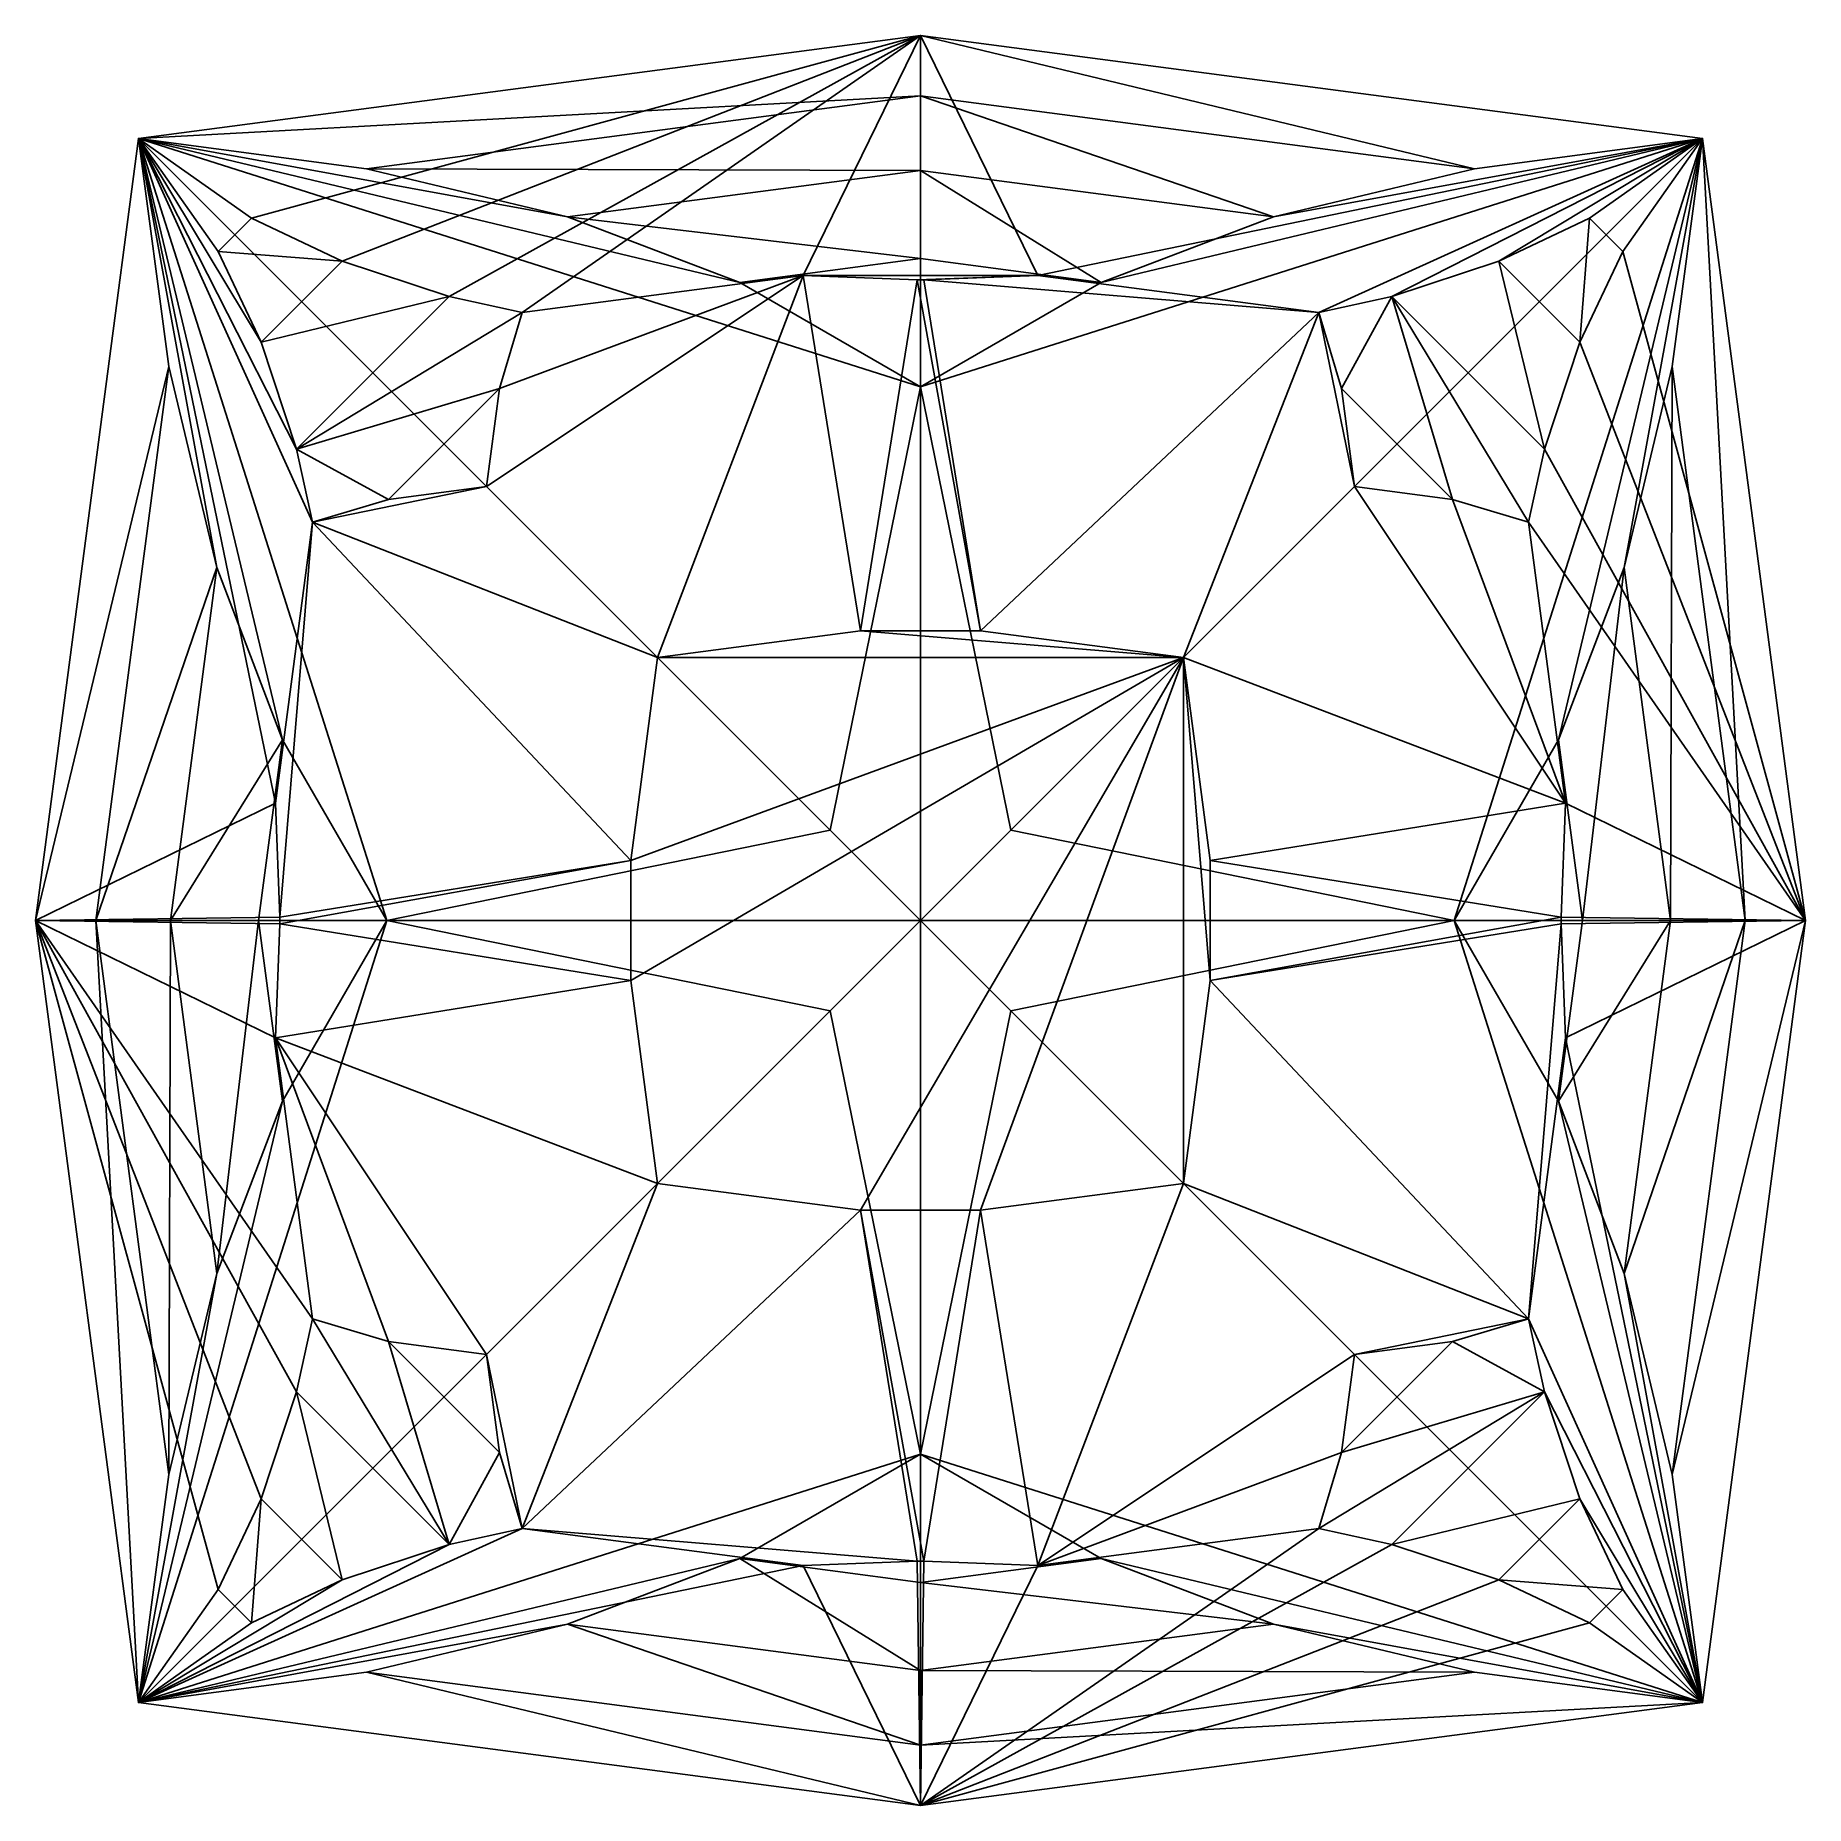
# Model space of a CAD drawing. Extents: x -0.64 to 0.64, y -0.64 to 0.64.
import ezdxf

# ---------------------------------------------------------------- set-up
doc = ezdxf.new("R2010")
doc.units = 0
doc.layers.add('GEM', color=15, linetype='CONTINUOUS')

msp = doc.modelspace()

# ---------------------------------------------------------------- linework, layer by layer
at = {"layer": 'GEM', "color": 0}
for points in [[(-0.563197, 0.563197, -0.090314), (-0.563197, 0.563197, -0.06482), (0, 0.637343, -0.06482)], [(-0.563197, 0.563197, -0.090314), (0, 0.637343, -0.06482), (0, 0.637343, -0.090314)], [(-0.563197, 0.563197, -0.090314), (0, 0.637343, -0.090314), (0, 0.593852, -0.208783)], [(0, 0.637343, -0.06482), (-0.563197, 0.563197, -0.06482), (-0.4817, 0.505735, 0.05228)], [(0, 0.637343, -0.06482), (-0.4817, 0.505735, 0.05228), (-0.416441, 0.474658, 0.120399)], [(0, 0.637343, -0.06482), (-0.416441, 0.474658, 0.120399), (-0.339294, 0.449449, 0.18113)], [(0, 0.637343, -0.06482), (-0.339294, 0.449449, 0.18113), (-0.286811, 0.437895, 0.212836)], [(0, 0.637343, -0.06482), (-0.286811, 0.437895, 0.212836), (-0.084415, 0.464541, 0.212836)], [(0.084415, 0.464541, 0.212836), (0, 0.637343, -0.06482), (-0.084415, 0.464541, 0.212836)], [(0, 0.637343, -0.090314), (0, 0.637343, -0.06482), (0.563197, 0.563197, -0.06482)], [(0, 0.637343, -0.090314), (0.563197, 0.563197, -0.06482), (0.563197, 0.563197, -0.090314)], [(0, 0.637343, -0.090314), (0.563197, 0.563197, -0.090314), (0.398999, 0.541323, -0.208783)], [(0, 0.637343, -0.090314), (0.398999, 0.541323, -0.208783), (0, 0.593852, -0.208783)], [(0.563197, 0.563197, -0.06482), (0, 0.637343, -0.06482), (0.084415, 0.464541, 0.212836)], [(-0.563197, 0.563197, -0.090314), (0, 0.593852, -0.208783), (-0.398999, 0.541323, -0.208783)], [(-0.398999, 0.541323, -0.208783), (0, 0.593852, -0.208783), (0, 0.540143, -0.322977)], [(0, 0.593852, -0.208783), (0.398999, 0.541323, -0.208783), (0.2543, 0.506664, -0.322977)], [(0, 0.593852, -0.208783), (0.2543, 0.506664, -0.322977), (0, 0.540143, -0.322977)], [(-0.563197, 0.563197, -0.06482), (-0.563197, 0.563197, -0.090314), (-0.637343, 0, -0.090314)], [(-0.563197, 0.563197, -0.06482), (-0.637343, 0, -0.090314), (-0.637343, 0, -0.06482)], [(-0.637343, 0, -0.090314), (-0.563197, 0.563197, -0.090314), (-0.541323, 0.398999, -0.208783)], [(-0.563197, 0.563197, -0.06482), (-0.637343, 0, -0.06482), (-0.464541, 0.084415, 0.212836)], [(-0.563197, 0.563197, -0.090314), (-0.398999, 0.541323, -0.208783), (-0.2543, 0.506664, -0.322977)], [(-0.563197, 0.563197, -0.090314), (-0.2543, 0.506664, -0.322977), (-0.130183, 0.4595, -0.432028)], [(-0.563197, 0.563197, -0.090314), (-0.130183, 0.4595, -0.432028), (0, 0.384276, -0.562806)], [(-0.563197, 0.563197, -0.090314), (0, 0.384276, -0.562806), (-0.065117, 0.065117, -0.724551)], [(-0.563197, 0.563197, -0.090314), (-0.065117, 0.065117, -0.724551), (-0.384276, 0, -0.562806)], [(-0.563197, 0.563197, -0.090314), (-0.384276, 0, -0.562806), (-0.4595, 0.130183, -0.432028)], [(-0.563197, 0.563197, -0.090314), (-0.4595, 0.130183, -0.432028), (-0.506664, 0.2543, -0.322977)], [(-0.563197, 0.563197, -0.090314), (-0.506664, 0.2543, -0.322977), (-0.541323, 0.398999, -0.208783)], [(-0.563197, 0.563197, -0.06482), (-0.464541, 0.084415, 0.212836), (-0.437895, 0.286811, 0.212836)], [(-0.563197, 0.563197, -0.06482), (-0.437895, 0.286811, 0.212836), (-0.449449, 0.339294, 0.18113)], [(-0.563197, 0.563197, -0.06482), (-0.449449, 0.339294, 0.18113), (-0.474658, 0.416441, 0.120399)], [(-0.563197, 0.563197, -0.06482), (-0.474658, 0.416441, 0.120399), (-0.505735, 0.4817, 0.05228)], [(-0.563197, 0.563197, -0.06482), (-0.505735, 0.4817, 0.05228), (-0.4817, 0.505735, 0.05228)], [(0.563197, 0.563197, -0.090314), (0.065117, 0.065117, -0.724551), (0, 0.384276, -0.562806)], [(0.563197, 0.563197, -0.090314), (0, 0.384276, -0.562806), (0.130183, 0.4595, -0.432028)], [(0.563197, 0.563197, -0.090314), (0.384276, 0, -0.562806), (0.065117, 0.065117, -0.724551)], [(0.563197, 0.563197, -0.06482), (0.084415, 0.464541, 0.212836), (0.286811, 0.437895, 0.212836)], [(0.563197, 0.563197, -0.090314), (0.130183, 0.4595, -0.432028), (0.2543, 0.506664, -0.322977)], [(0.563197, 0.563197, -0.090314), (0.2543, 0.506664, -0.322977), (0.398999, 0.541323, -0.208783)], [(0.563197, 0.563197, -0.06482), (0.286811, 0.437895, 0.212836), (0.339294, 0.449449, 0.18113)], [(0.563197, 0.563197, -0.06482), (0.339294, 0.449449, 0.18113), (0.416441, 0.474658, 0.120399)], [(0.563197, 0.563197, -0.090314), (0.4595, 0.130183, -0.432028), (0.384276, 0, -0.562806)], [(0.563197, 0.563197, -0.06482), (0.416441, 0.474658, 0.120399), (0.4817, 0.505735, 0.05228)], [(0.563197, 0.563197, -0.090314), (0.506664, 0.2543, -0.322977), (0.4595, 0.130183, -0.432028)], [(0.563197, 0.563197, -0.06482), (0.4817, 0.505735, 0.05228), (0.505735, 0.4817, 0.05228)], [(0.637343, 0, -0.06482), (0.563197, 0.563197, -0.06482), (0.505735, 0.4817, 0.05228)], [(0.563197, 0.563197, -0.090314), (0.541323, 0.398999, -0.208783), (0.506664, 0.2543, -0.322977)], [(0.563197, 0.563197, -0.090314), (0.593852, 0, -0.208783), (0.541323, 0.398999, -0.208783)], [(0.637343, 0, -0.06482), (0.637343, 0, -0.090314), (0.563197, 0.563197, -0.090314)], [(0.637343, 0, -0.06482), (0.563197, 0.563197, -0.090314), (0.563197, 0.563197, -0.06482)], [(0.563197, 0.563197, -0.090314), (0.637343, 0, -0.090314), (0.593852, 0, -0.208783)], [(-0.398999, 0.541323, -0.208783), (0, 0.540143, -0.322977), (-0.2543, 0.506664, -0.322977)], [(-0.2543, 0.506664, -0.322977), (0, 0.540143, -0.322977), (0, 0.476639, -0.432028)], [(0, 0.540143, -0.322977), (0.2543, 0.506664, -0.322977), (0.130183, 0.4595, -0.432028)], [(0, 0.540143, -0.322977), (0.130183, 0.4595, -0.432028), (0, 0.476639, -0.432028)], [(-0.505735, 0.4817, 0.05228), (-0.416441, 0.474658, 0.120399), (-0.4817, 0.505735, 0.05228)], [(-0.2543, 0.506664, -0.322977), (0, 0.476639, -0.432028), (-0.130183, 0.4595, -0.432028)], [(0.4817, 0.505735, 0.05228), (0.416441, 0.474658, 0.120399), (0.474658, 0.416441, 0.120399)], [(0.4817, 0.505735, 0.05228), (0.474658, 0.416441, 0.120399), (0.505735, 0.4817, 0.05228)], [(-0.505735, 0.4817, 0.05228), (-0.474658, 0.416441, 0.120399), (-0.416441, 0.474658, 0.120399)], [(-0.474658, 0.416441, 0.120399), (-0.339294, 0.449449, 0.18113), (-0.416441, 0.474658, 0.120399)], [(-0.130183, 0.4595, -0.432028), (0, 0.476639, -0.432028), (0, 0.384276, -0.562806)], [(0, 0.476639, -0.432028), (0.130183, 0.4595, -0.432028), (0, 0.384276, -0.562806)], [(0.416441, 0.474658, 0.120399), (0.339294, 0.449449, 0.18113), (0.449449, 0.339294, 0.18113)], [(0.416441, 0.474658, 0.120399), (0.449449, 0.339294, 0.18113), (0.474658, 0.416441, 0.120399)], [(0.637343, 0, -0.06482), (0.505735, 0.4817, 0.05228), (0.474658, 0.416441, 0.120399)], [(-0.084415, 0.464541, 0.212836), (-0.30323, 0.383157, 0.231809), (-0.312511, 0.312511, 0.256861)], [(-0.084415, 0.464541, 0.212836), (-0.312511, 0.312511, 0.256861), (-0.189371, 0.189371, 0.307147)], [(-0.084415, 0.464541, 0.212836), (-0.286811, 0.437895, 0.212836), (-0.30323, 0.383157, 0.231809)], [(-0.084415, 0.464541, 0.212836), (-0.189371, 0.189371, 0.307147), (-0.043198, 0.208615, 0.307147)], [(-0.084415, 0.464541, 0.212836), (-0.043198, 0.208615, 0.307147), (-0.002304, 0.46141, 0.217867)], [(0.084415, 0.464541, 0.212836), (-0.084415, 0.464541, 0.212836), (-0.002304, 0.46141, 0.217867)], [(0.043198, 0.208615, 0.307147), (-0.002304, 0.46141, 0.217867), (-0.043198, 0.208615, 0.307147)], [(0.084415, 0.464541, 0.212836), (-0.002304, 0.46141, 0.217867), (0.002304, 0.46141, 0.217867)], [(0.043198, 0.208615, 0.307147), (0.002304, 0.46141, 0.217867), (-0.002304, 0.46141, 0.217867)], [(0.286811, 0.437895, 0.212836), (0.084415, 0.464541, 0.212836), (0.002304, 0.46141, 0.217867)], [(0.286811, 0.437895, 0.212836), (0.002304, 0.46141, 0.217867), (0.043198, 0.208615, 0.307147)], [(-0.474658, 0.416441, 0.120399), (-0.449449, 0.339294, 0.18113), (-0.339294, 0.449449, 0.18113)], [(-0.449449, 0.339294, 0.18113), (-0.286811, 0.437895, 0.212836), (-0.339294, 0.449449, 0.18113)], [(0.339294, 0.449449, 0.18113), (0.286811, 0.437895, 0.212836), (0.30323, 0.383157, 0.231809)], [(0.339294, 0.449449, 0.18113), (0.30323, 0.383157, 0.231809), (0.383157, 0.30323, 0.231809)], [(0.339294, 0.449449, 0.18113), (0.383157, 0.30323, 0.231809), (0.437895, 0.286811, 0.212836)], [(0.339294, 0.449449, 0.18113), (0.437895, 0.286811, 0.212836), (0.449449, 0.339294, 0.18113)], [(-0.449449, 0.339294, 0.18113), (-0.30323, 0.383157, 0.231809), (-0.286811, 0.437895, 0.212836)], [(0.286811, 0.437895, 0.212836), (0.043198, 0.208615, 0.307147), (0.189371, 0.189371, 0.307147)], [(0.286811, 0.437895, 0.212836), (0.189371, 0.189371, 0.307147), (0.312511, 0.312511, 0.256861)], [(0.286811, 0.437895, 0.212836), (0.312511, 0.312511, 0.256861), (0.30323, 0.383157, 0.231809)], [(0.637343, 0, -0.06482), (0.474658, 0.416441, 0.120399), (0.449449, 0.339294, 0.18113)], [(-0.637343, 0, -0.090314), (-0.541323, 0.398999, -0.208783), (-0.593852, 0, -0.208783)], [(-0.593852, 0, -0.208783), (-0.541323, 0.398999, -0.208783), (-0.506664, 0.2543, -0.322977)], [(0.541323, 0.398999, -0.208783), (0.540143, 0, -0.322977), (0.506664, 0.2543, -0.322977)], [(0.541323, 0.398999, -0.208783), (0.593852, 0, -0.208783), (0.540143, 0, -0.322977)], [(-0.449449, 0.339294, 0.18113), (-0.383157, 0.30323, 0.231809), (-0.30323, 0.383157, 0.231809)], [(-0.30323, 0.383157, 0.231809), (-0.383157, 0.30323, 0.231809), (-0.312511, 0.312511, 0.256861)], [(-0.065117, 0.065117, -0.724551), (0, 0.384276, -0.562806), (0, 0, -0.76019)], [(0, 0.384276, -0.562806), (0.065117, 0.065117, -0.724551), (0, 0, -0.76019)], [(0.383157, 0.30323, 0.231809), (0.30323, 0.383157, 0.231809), (0.312511, 0.312511, 0.256861)], [(-0.449449, 0.339294, 0.18113), (-0.437895, 0.286811, 0.212836), (-0.383157, 0.30323, 0.231809)], [(0.637343, 0, -0.06482), (0.449449, 0.339294, 0.18113), (0.437895, 0.286811, 0.212836)], [(-0.437895, 0.286811, 0.212836), (-0.189371, 0.189371, 0.307147), (-0.312511, 0.312511, 0.256861)], [(-0.437895, 0.286811, 0.212836), (-0.312511, 0.312511, 0.256861), (-0.383157, 0.30323, 0.231809)], [(0.464541, 0.084415, 0.212836), (0.312511, 0.312511, 0.256861), (0.189371, 0.189371, 0.307147)], [(0.464541, 0.084415, 0.212836), (0.383157, 0.30323, 0.231809), (0.312511, 0.312511, 0.256861)], [(0.464541, 0.084415, 0.212836), (0.437895, 0.286811, 0.212836), (0.383157, 0.30323, 0.231809)], [(-0.437895, 0.286811, 0.212836), (-0.464541, 0.084415, 0.212836), (-0.46141, 0.002304, 0.217867)], [(-0.437895, 0.286811, 0.212836), (-0.46141, 0.002304, 0.217867), (-0.208615, 0.043198, 0.307147)], [(-0.437895, 0.286811, 0.212836), (-0.208615, 0.043198, 0.307147), (-0.189371, 0.189371, 0.307147)], [(0.637343, 0, -0.06482), (0.437895, 0.286811, 0.212836), (0.464541, 0.084415, 0.212836)], [(-0.593852, 0, -0.208783), (-0.506664, 0.2543, -0.322977), (-0.540143, 0, -0.322977)], [(-0.540143, 0, -0.322977), (-0.506664, 0.2543, -0.322977), (-0.4595, 0.130183, -0.432028)], [(0.506664, 0.2543, -0.322977), (0.476639, 0, -0.432028), (0.4595, 0.130183, -0.432028)], [(0.506664, 0.2543, -0.322977), (0.540143, 0, -0.322977), (0.476639, 0, -0.432028)], [(0.189371, 0.189371, 0.307147), (-0.043198, 0.208615, 0.307147), (-0.189371, 0.189371, 0.307147)], [(0.189371, 0.189371, 0.307147), (0.043198, 0.208615, 0.307147), (-0.043198, 0.208615, 0.307147)], [(0.189371, 0.189371, 0.307147), (-0.189371, 0.189371, 0.307147), (-0.208615, 0.043198, 0.307147)], [(0.189371, 0.189371, 0.307147), (-0.208615, 0.043198, 0.307147), (-0.208615, -0.043198, 0.307147)], [(0.189371, 0.189371, 0.307147), (-0.208615, -0.043198, 0.307147), (-0.189371, -0.189371, 0.307147)], [(0.189371, 0.189371, 0.307147), (-0.189371, -0.189371, 0.307147), (-0.043198, -0.208615, 0.307147)], [(0.189371, 0.189371, 0.307147), (-0.043198, -0.208615, 0.307147), (0.043198, -0.208615, 0.307147)], [(0.189371, 0.189371, 0.307147), (0.043198, -0.208615, 0.307147), (0.189371, -0.189371, 0.307147)], [(0.464541, 0.084415, 0.212836), (0.189371, 0.189371, 0.307147), (0.208615, 0.043198, 0.307147)], [(0.189371, 0.189371, 0.307147), (0.189371, -0.189371, 0.307147), (0.208615, -0.043198, 0.307147)], [(0.189371, 0.189371, 0.307147), (0.208615, -0.043198, 0.307147), (0.208615, 0.043198, 0.307147)], [(-0.540143, 0, -0.322977), (-0.4595, 0.130183, -0.432028), (-0.476639, 0, -0.432028)], [(-0.476639, 0, -0.432028), (-0.4595, 0.130183, -0.432028), (-0.384276, 0, -0.562806)], [(0.4595, 0.130183, -0.432028), (0.476639, 0, -0.432028), (0.384276, 0, -0.562806)], [(-0.637343, 0, -0.06482), (-0.46141, 0.002304, 0.217867), (-0.464541, 0.084415, 0.212836)], [(0.464541, 0.084415, 0.212836), (0.208615, 0.043198, 0.307147), (0.46141, 0.002304, 0.217867)], [(0.637343, 0, -0.06482), (0.464541, 0.084415, 0.212836), (0.46141, 0.002304, 0.217867)], [(-0.384276, 0, -0.562806), (-0.065117, 0.065117, -0.724551), (0, 0, -0.76019)], [(0.065117, 0.065117, -0.724551), (0.384276, 0, -0.562806), (0, 0, -0.76019)], [(-0.46141, -0.002304, 0.217867), (-0.208615, -0.043198, 0.307147), (-0.208615, 0.043198, 0.307147)], [(-0.46141, -0.002304, 0.217867), (-0.208615, 0.043198, 0.307147), (-0.46141, 0.002304, 0.217867)], [(0.46141, 0.002304, 0.217867), (0.208615, 0.043198, 0.307147), (0.208615, -0.043198, 0.307147)], [(-0.637343, 0, -0.06482), (-0.46141, -0.002304, 0.217867), (-0.46141, 0.002304, 0.217867)], [(-0.637343, 0, -0.06482), (-0.637343, 0, -0.090314), (-0.563197, -0.563197, -0.090314)], [(-0.637343, 0, -0.06482), (-0.563197, -0.563197, -0.090314), (-0.563197, -0.563197, -0.06482)], [(-0.563197, -0.563197, -0.090314), (-0.637343, 0, -0.090314), (-0.593852, 0, -0.208783)], [(-0.637343, 0, -0.06482), (-0.563197, -0.563197, -0.06482), (-0.505735, -0.4817, 0.05228)], [(-0.637343, 0, -0.06482), (-0.505735, -0.4817, 0.05228), (-0.474658, -0.416441, 0.120399)], [(-0.637343, 0, -0.06482), (-0.474658, -0.416441, 0.120399), (-0.449449, -0.339294, 0.18113)], [(-0.637343, 0, -0.06482), (-0.449449, -0.339294, 0.18113), (-0.437895, -0.286811, 0.212836)], [(-0.637343, 0, -0.06482), (-0.437895, -0.286811, 0.212836), (-0.464541, -0.084415, 0.212836)], [(-0.637343, 0, -0.06482), (-0.464541, -0.084415, 0.212836), (-0.46141, -0.002304, 0.217867)], [(-0.563197, -0.563197, -0.090314), (-0.593852, 0, -0.208783), (-0.541323, -0.398999, -0.208783)], [(-0.541323, -0.398999, -0.208783), (-0.593852, 0, -0.208783), (-0.540143, 0, -0.322977)], [(-0.563197, -0.563197, -0.090314), (-0.4595, -0.130183, -0.432028), (-0.384276, 0, -0.562806)], [(-0.563197, -0.563197, -0.090314), (-0.384276, 0, -0.562806), (-0.065117, -0.065117, -0.724551)], [(-0.541323, -0.398999, -0.208783), (-0.540143, 0, -0.322977), (-0.506664, -0.2543, -0.322977)], [(-0.506664, -0.2543, -0.322977), (-0.540143, 0, -0.322977), (-0.476639, 0, -0.432028)], [(-0.506664, -0.2543, -0.322977), (-0.476639, 0, -0.432028), (-0.4595, -0.130183, -0.432028)], [(-0.4595, -0.130183, -0.432028), (-0.476639, 0, -0.432028), (-0.384276, 0, -0.562806)], [(-0.065117, -0.065117, -0.724551), (-0.384276, 0, -0.562806), (0, 0, -0.76019)], [(0, -0.384276, -0.562806), (-0.065117, -0.065117, -0.724551), (0, 0, -0.76019)], [(0.065117, -0.065117, -0.724551), (0, -0.384276, -0.562806), (0, 0, -0.76019)], [(0.384276, 0, -0.562806), (0.065117, -0.065117, -0.724551), (0, 0, -0.76019)], [(0.563197, -0.563197, -0.090314), (0.065117, -0.065117, -0.724551), (0.384276, 0, -0.562806)], [(0.46141, 0.002304, 0.217867), (0.208615, -0.043198, 0.307147), (0.46141, -0.002304, 0.217867)], [(0.476639, 0, -0.432028), (0.4595, -0.130183, -0.432028), (0.384276, 0, -0.562806)], [(0.563197, -0.563197, -0.090314), (0.384276, 0, -0.562806), (0.4595, -0.130183, -0.432028)], [(0.540143, 0, -0.322977), (0.506664, -0.2543, -0.322977), (0.4595, -0.130183, -0.432028)], [(0.540143, 0, -0.322977), (0.4595, -0.130183, -0.432028), (0.476639, 0, -0.432028)], [(0.637343, 0, -0.06482), (0.46141, 0.002304, 0.217867), (0.46141, -0.002304, 0.217867)], [(0.637343, 0, -0.06482), (0.46141, -0.002304, 0.217867), (0.464541, -0.084415, 0.212836)], [(0.563197, -0.563197, -0.06482), (0.637343, 0, -0.06482), (0.464541, -0.084415, 0.212836)], [(0.593852, 0, -0.208783), (0.541323, -0.398999, -0.208783), (0.506664, -0.2543, -0.322977)], [(0.593852, 0, -0.208783), (0.506664, -0.2543, -0.322977), (0.540143, 0, -0.322977)], [(0.637343, 0, -0.090314), (0.563197, -0.563197, -0.090314), (0.541323, -0.398999, -0.208783)], [(0.637343, 0, -0.090314), (0.541323, -0.398999, -0.208783), (0.593852, 0, -0.208783)], [(0.563197, -0.563197, -0.06482), (0.563197, -0.563197, -0.090314), (0.637343, 0, -0.090314)], [(0.563197, -0.563197, -0.06482), (0.637343, 0, -0.090314), (0.637343, 0, -0.06482)], [(-0.464541, -0.084415, 0.212836), (-0.208615, -0.043198, 0.307147), (-0.46141, -0.002304, 0.217867)], [(0.437895, -0.286811, 0.212836), (0.46141, -0.002304, 0.217867), (0.208615, -0.043198, 0.307147)], [(0.437895, -0.286811, 0.212836), (0.464541, -0.084415, 0.212836), (0.46141, -0.002304, 0.217867)], [(-0.464541, -0.084415, 0.212836), (-0.189371, -0.189371, 0.307147), (-0.208615, -0.043198, 0.307147)], [(0.437895, -0.286811, 0.212836), (0.208615, -0.043198, 0.307147), (0.189371, -0.189371, 0.307147)], [(-0.563197, -0.563197, -0.090314), (-0.065117, -0.065117, -0.724551), (0, -0.384276, -0.562806)], [(0.563197, -0.563197, -0.090314), (0, -0.384276, -0.562806), (0.065117, -0.065117, -0.724551)], [(-0.464541, -0.084415, 0.212836), (-0.437895, -0.286811, 0.212836), (-0.383157, -0.30323, 0.231809)], [(-0.464541, -0.084415, 0.212836), (-0.383157, -0.30323, 0.231809), (-0.312511, -0.312511, 0.256861)], [(-0.464541, -0.084415, 0.212836), (-0.312511, -0.312511, 0.256861), (-0.189371, -0.189371, 0.307147)], [(0.563197, -0.563197, -0.06482), (0.464541, -0.084415, 0.212836), (0.437895, -0.286811, 0.212836)], [(-0.563197, -0.563197, -0.090314), (-0.506664, -0.2543, -0.322977), (-0.4595, -0.130183, -0.432028)], [(0.563197, -0.563197, -0.090314), (0.4595, -0.130183, -0.432028), (0.506664, -0.2543, -0.322977)], [(-0.286811, -0.437895, 0.212836), (-0.189371, -0.189371, 0.307147), (-0.312511, -0.312511, 0.256861)], [(-0.286811, -0.437895, 0.212836), (-0.043198, -0.208615, 0.307147), (-0.189371, -0.189371, 0.307147)], [(0.084415, -0.464541, 0.212836), (0.189371, -0.189371, 0.307147), (0.043198, -0.208615, 0.307147)], [(0.084415, -0.464541, 0.212836), (0.312511, -0.312511, 0.256861), (0.189371, -0.189371, 0.307147)], [(0.437895, -0.286811, 0.212836), (0.189371, -0.189371, 0.307147), (0.312511, -0.312511, 0.256861)], [(-0.286811, -0.437895, 0.212836), (-0.002304, -0.46141, 0.217867), (-0.043198, -0.208615, 0.307147)], [(0.002304, -0.46141, 0.217867), (0.043198, -0.208615, 0.307147), (-0.043198, -0.208615, 0.307147)], [(0.002304, -0.46141, 0.217867), (-0.043198, -0.208615, 0.307147), (-0.002304, -0.46141, 0.217867)], [(0.084415, -0.464541, 0.212836), (0.043198, -0.208615, 0.307147), (0.002304, -0.46141, 0.217867)], [(-0.563197, -0.563197, -0.090314), (-0.541323, -0.398999, -0.208783), (-0.506664, -0.2543, -0.322977)], [(0.563197, -0.563197, -0.090314), (0.506664, -0.2543, -0.322977), (0.541323, -0.398999, -0.208783)], [(-0.339294, -0.449449, 0.18113), (-0.437895, -0.286811, 0.212836), (-0.449449, -0.339294, 0.18113)], [(-0.339294, -0.449449, 0.18113), (-0.383157, -0.30323, 0.231809), (-0.437895, -0.286811, 0.212836)], [(0.437895, -0.286811, 0.212836), (0.312511, -0.312511, 0.256861), (0.383157, -0.30323, 0.231809)], [(0.449449, -0.339294, 0.18113), (0.437895, -0.286811, 0.212836), (0.383157, -0.30323, 0.231809)], [(0.563197, -0.563197, -0.06482), (0.437895, -0.286811, 0.212836), (0.449449, -0.339294, 0.18113)], [(-0.339294, -0.449449, 0.18113), (-0.30323, -0.383157, 0.231809), (-0.383157, -0.30323, 0.231809)], [(-0.383157, -0.30323, 0.231809), (-0.30323, -0.383157, 0.231809), (-0.312511, -0.312511, 0.256861)], [(0.449449, -0.339294, 0.18113), (0.383157, -0.30323, 0.231809), (0.30323, -0.383157, 0.231809)], [(0.30323, -0.383157, 0.231809), (0.383157, -0.30323, 0.231809), (0.312511, -0.312511, 0.256861)], [(-0.286811, -0.437895, 0.212836), (-0.312511, -0.312511, 0.256861), (-0.30323, -0.383157, 0.231809)], [(0.084415, -0.464541, 0.212836), (0.30323, -0.383157, 0.231809), (0.312511, -0.312511, 0.256861)], [(-0.416441, -0.474658, 0.120399), (-0.449449, -0.339294, 0.18113), (-0.474658, -0.416441, 0.120399)], [(-0.416441, -0.474658, 0.120399), (-0.339294, -0.449449, 0.18113), (-0.449449, -0.339294, 0.18113)], [(0.449449, -0.339294, 0.18113), (0.30323, -0.383157, 0.231809), (0.286811, -0.437895, 0.212836)], [(0.449449, -0.339294, 0.18113), (0.286811, -0.437895, 0.212836), (0.339294, -0.449449, 0.18113)], [(0.474658, -0.416441, 0.120399), (0.449449, -0.339294, 0.18113), (0.339294, -0.449449, 0.18113)], [(0.563197, -0.563197, -0.06482), (0.449449, -0.339294, 0.18113), (0.474658, -0.416441, 0.120399)], [(-0.563197, -0.563197, -0.090314), (0, -0.384276, -0.562806), (-0.130183, -0.4595, -0.432028)], [(-0.339294, -0.449449, 0.18113), (-0.286811, -0.437895, 0.212836), (-0.30323, -0.383157, 0.231809)], [(0, -0.476639, -0.432028), (-0.130183, -0.4595, -0.432028), (0, -0.384276, -0.562806)], [(0.130183, -0.4595, -0.432028), (0, -0.476639, -0.432028), (0, -0.384276, -0.562806)], [(0.563197, -0.563197, -0.090314), (0.130183, -0.4595, -0.432028), (0, -0.384276, -0.562806)], [(0.084415, -0.464541, 0.212836), (0.286811, -0.437895, 0.212836), (0.30323, -0.383157, 0.231809)], [(-0.4817, -0.505735, 0.05228), (-0.474658, -0.416441, 0.120399), (-0.505735, -0.4817, 0.05228)], [(-0.4817, -0.505735, 0.05228), (-0.416441, -0.474658, 0.120399), (-0.474658, -0.416441, 0.120399)], [(0.474658, -0.416441, 0.120399), (0.339294, -0.449449, 0.18113), (0.416441, -0.474658, 0.120399)], [(0.505735, -0.4817, 0.05228), (0.474658, -0.416441, 0.120399), (0.416441, -0.474658, 0.120399)], [(0.563197, -0.563197, -0.06482), (0.474658, -0.416441, 0.120399), (0.505735, -0.4817, 0.05228)], [(-0.563197, -0.563197, -0.06482), (-0.084415, -0.464541, 0.212836), (-0.286811, -0.437895, 0.212836)], [(-0.563197, -0.563197, -0.06482), (-0.286811, -0.437895, 0.212836), (-0.339294, -0.449449, 0.18113)], [(-0.286811, -0.437895, 0.212836), (-0.084415, -0.464541, 0.212836), (-0.002304, -0.46141, 0.217867)], [(0, -0.637343, -0.06482), (0.339294, -0.449449, 0.18113), (0.286811, -0.437895, 0.212836)], [(0, -0.637343, -0.06482), (0.286811, -0.437895, 0.212836), (0.084415, -0.464541, 0.212836)], [(-0.563197, -0.563197, -0.06482), (-0.339294, -0.449449, 0.18113), (-0.416441, -0.474658, 0.120399)], [(0, -0.637343, -0.06482), (0.416441, -0.474658, 0.120399), (0.339294, -0.449449, 0.18113)], [(-0.563197, -0.563197, -0.090314), (-0.130183, -0.4595, -0.432028), (-0.2543, -0.506664, -0.322977)], [(-0.563197, -0.563197, -0.06482), (0, -0.637343, -0.06482), (-0.084415, -0.464541, 0.212836)], [(0, -0.540143, -0.322977), (-0.2543, -0.506664, -0.322977), (-0.130183, -0.4595, -0.432028)], [(0, -0.540143, -0.322977), (-0.130183, -0.4595, -0.432028), (0, -0.476639, -0.432028)], [(0, -0.637343, -0.06482), (-0.002304, -0.46141, 0.217867), (-0.084415, -0.464541, 0.212836)], [(0, -0.637343, -0.06482), (0.002304, -0.46141, 0.217867), (-0.002304, -0.46141, 0.217867)], [(0.2543, -0.506664, -0.322977), (0, -0.476639, -0.432028), (0.130183, -0.4595, -0.432028)], [(0, -0.637343, -0.06482), (0.084415, -0.464541, 0.212836), (0.002304, -0.46141, 0.217867)], [(0.563197, -0.563197, -0.090314), (0.2543, -0.506664, -0.322977), (0.130183, -0.4595, -0.432028)], [(-0.563197, -0.563197, -0.06482), (-0.416441, -0.474658, 0.120399), (-0.4817, -0.505735, 0.05228)], [(-0.563197, -0.563197, -0.06482), (-0.4817, -0.505735, 0.05228), (-0.505735, -0.4817, 0.05228)], [(0, -0.637343, -0.06482), (0.4817, -0.505735, 0.05228), (0.416441, -0.474658, 0.120399)], [(0.2543, -0.506664, -0.322977), (0, -0.540143, -0.322977), (0, -0.476639, -0.432028)], [(0.505735, -0.4817, 0.05228), (0.416441, -0.474658, 0.120399), (0.4817, -0.505735, 0.05228)], [(0.563197, -0.563197, -0.06482), (0.505735, -0.4817, 0.05228), (0.4817, -0.505735, 0.05228)], [(-0.563197, -0.563197, -0.090314), (-0.2543, -0.506664, -0.322977), (-0.398999, -0.541323, -0.208783)], [(0, -0.593852, -0.208783), (-0.398999, -0.541323, -0.208783), (-0.2543, -0.506664, -0.322977)], [(0, -0.593852, -0.208783), (-0.2543, -0.506664, -0.322977), (0, -0.540143, -0.322977)], [(0, -0.637343, -0.06482), (0.563197, -0.563197, -0.06482), (0.4817, -0.505735, 0.05228)], [(0.398999, -0.541323, -0.208783), (0, -0.540143, -0.322977), (0.2543, -0.506664, -0.322977)], [(0.563197, -0.563197, -0.090314), (0.398999, -0.541323, -0.208783), (0.2543, -0.506664, -0.322977)], [(0, -0.637343, -0.090314), (-0.563197, -0.563197, -0.090314), (-0.398999, -0.541323, -0.208783)], [(0, -0.637343, -0.090314), (-0.398999, -0.541323, -0.208783), (0, -0.593852, -0.208783)], [(0.398999, -0.541323, -0.208783), (0, -0.593852, -0.208783), (0, -0.540143, -0.322977)], [(0.563197, -0.563197, -0.090314), (0, -0.593852, -0.208783), (0.398999, -0.541323, -0.208783)], [(-0.563197, -0.563197, -0.06482), (-0.563197, -0.563197, -0.090314), (0, -0.637343, -0.090314)], [(-0.563197, -0.563197, -0.06482), (0, -0.637343, -0.090314), (0, -0.637343, -0.06482)], [(0, -0.637343, -0.06482), (0, -0.637343, -0.090314), (0.563197, -0.563197, -0.090314)], [(0, -0.637343, -0.06482), (0.563197, -0.563197, -0.090314), (0.563197, -0.563197, -0.06482)], [(0.563197, -0.563197, -0.090314), (0, -0.637343, -0.090314), (0, -0.593852, -0.208783)]]:
    msp.add_3dface(points, dxfattribs=at)

doc.saveas('drawing.dxf')
